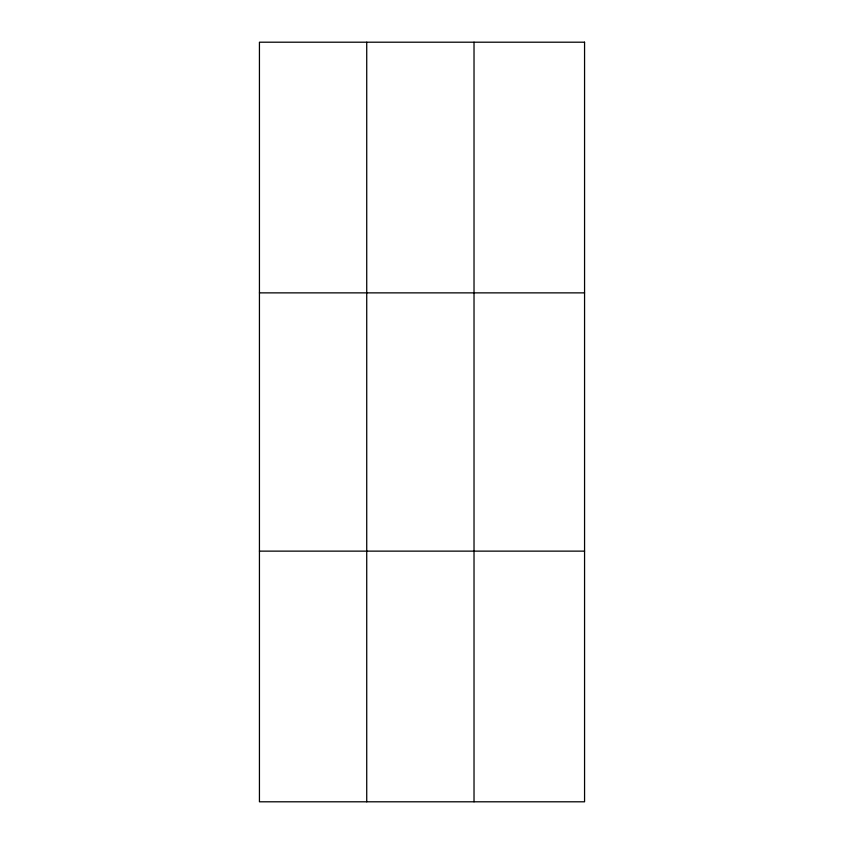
<?xml version="1.0" encoding="UTF-8"?>
<svg xmlns="http://www.w3.org/2000/svg" width="844" height="844" viewBox="0 0 844 844"><rect width="100%" height="100%" fill="white"/><g stroke="black" fill="none" stroke-linecap="round" stroke-linejoin="round"><path stroke-width="1.27" d="M366.729 42.2L366.729 801.8M474.022 42.2L474.022 801.8M259.435 292.868L584.565 292.868M259.435 551.132L584.565 551.132M584.565 42.2L584.565 801.8L259.435 801.8L259.435 42.2L584.565 42.2"/></g></svg>
